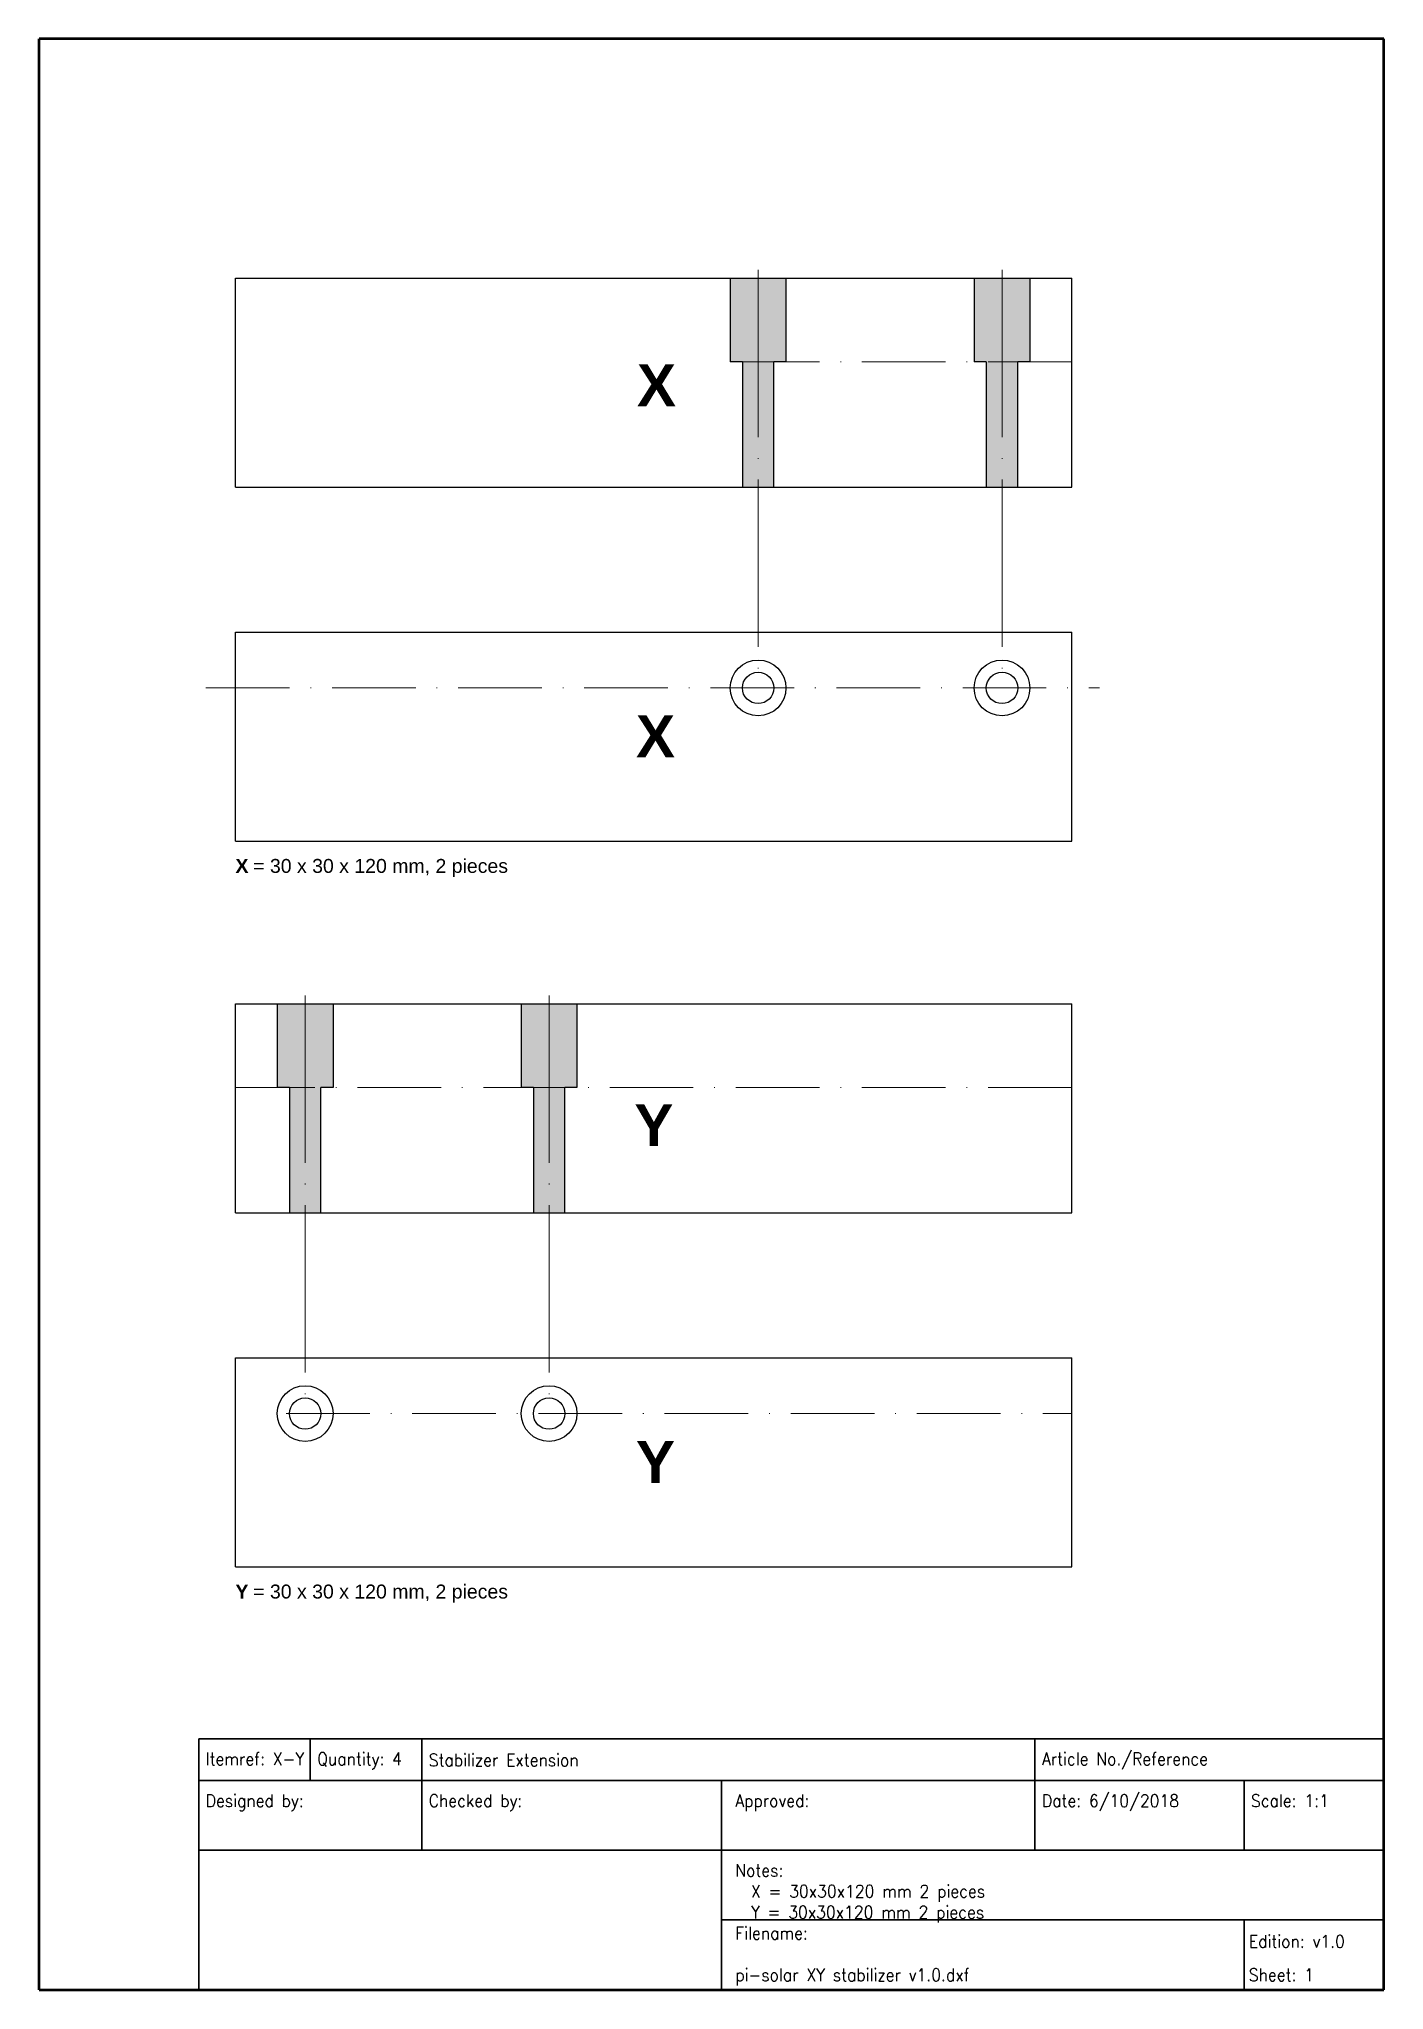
# Model space of a CAD drawing. Header units: millimetres. Extents: x -104 to 89, y -157 to 123.
import ezdxf

# ---------------------------------------------------------------- set-up
doc = ezdxf.new("R2010")
doc.units = ezdxf.units.MM
doc.header["$MEASUREMENT"] = 0
doc.linetypes.add('ACAD_ISO04W100', pattern=[30, 24, -3, 0, -3])
doc.linetypes.add('ACAD_ISO10W100', pattern=[18, 12, -3, 0, -3])
for name, color, linetype, lineweight, true_color in [('0 ... Background', 18, 'Continuous', 35, 0x000000), ('0 ... Construction', 18, 'ACAD_ISO04W100', 9, 0x000000), ('0 ... Frame', 18, 'Continuous', 50, 0x000000), ('0 ... Hole Hatch', 254, 'Continuous', 25, 0xcdccd0), ('0 ... Numbering', 18, 'Continuous', 70, 0x000000), ('DevBoard Case ... back frame', 18, 'Continuous', 25, 0x000000), ('DevBoard Case ... bottom frame ... Dimensions', 18, 'Continuous', 13, 0x000000), ('DevBoard Case ... side frames ... helper', 18, 'ACAD_ISO10W100', 13, 0x000000), ('DevBoard Case ... side frames ... holes', 18, 'Continuous', 25, 0x000000)]:
    doc.layers.add(name, color=color, linetype=linetype, lineweight=lineweight, true_color=true_color)
doc.styles.add('textstyle11', font='Standard')
doc.styles.add('textstyle12', font='Standard')
doc.styles.add('textstyle13', font='')
doc.styles.add('textstyle14', font='')
doc.styles.add('textstyle15', font='')
doc.styles.add('textstyle16', font='')
doc.styles.add('textstyle17', font='')
doc.styles.add('textstyle18', font='')
doc.styles.add('textstyle19', font='Standard')
doc.styles.add('textstyle21', font='Standard')
doc.styles.add('textstyle22', font='Standard')
doc.styles.add('textstyle23', font='Standard')
doc.styles.add('textstyle24', font='Standard')
doc.styles.add('textstyle25', font='Standard')
doc.styles.add('textstyle26', font='Standard')
doc.styles.add('textstyle27', font='Standard')
doc.styles.add('textstyle28', font='Standard')
doc.styles.add('textstyle30', font='Standard')
doc.styles.add('textstyle31', font='')
doc.styles.add('textstyle32', font='')
doc.styles.get('textstyle13').set_extended_font_data('Arial', bold=True)
doc.styles.get('textstyle14').set_extended_font_data('Arial', bold=True)
doc.styles.get('textstyle15').set_extended_font_data('Arial', bold=True)
doc.styles.get('textstyle16').set_extended_font_data('Arial', bold=True)
doc.styles.get('textstyle17').set_extended_font_data('Arial')
doc.styles.get('textstyle18').set_extended_font_data('Arial')
doc.styles.get('textstyle31').set_extended_font_data('Arial', bold=True)
doc.styles.get('textstyle32').set_extended_font_data('Arial', bold=True)

msp = doc.modelspace()

# ---------------------------------------------------------------- hatches: boundary and pattern name
at = {"layer": '0 ... Hole Hatch'}
for points in [[(1.05, 58.42), (1.05, 76.42), (2.8, 76.42), (2.8, 88.42), (-5.2, 88.42), (-5.2, 76.42), (-3.45, 76.42), (-3.45, 58.42)], [(36.05, 58.42), (36.05, 76.42), (37.8, 76.42), (37.8, 88.42), (29.8, 88.42), (29.8, 76.42), (31.55, 76.42), (31.55, 58.42)], [(-63.95, -45.72), (-63.95, -27.72), (-62.2, -27.72), (-62.2, -15.72), (-70.2, -15.72), (-70.2, -27.72), (-68.45, -27.72), (-68.45, -45.72)], [(-28.95, -45.72), (-28.95, -27.72), (-27.2, -27.72), (-27.2, -15.72), (-35.2, -15.72), (-35.2, -27.72), (-33.45, -27.72), (-33.45, -45.72)]]:
    msp.add_hatch(color=256, dxfattribs=at).paths.add_polyline_path(points, flags=0)

# ---------------------------------------------------------------- linework, layer by layer
at = {"layer": '0 ... Background', "linetype": 'Continuous'}
for p, q in [((-81.47, -121.18), (88.53, -121.18)), ((-81.47, -127.18), (-81.47, -121.18)), ((-65.47, -127.18), (-65.47, -121.18)), ((-49.47, -127.18), (-49.47, -121.18)), ((38.53, -127.18), (38.53, -121.18)), ((-81.47, -127.18), (88.53, -127.18)), ((-81.47, -157.18), (-81.47, -127.18)), ((-49.47, -137.18), (-49.47, -127.18)), ((-6.47, -137.18), (-6.47, -127.18)), ((38.53, -137.18), (38.53, -127.18)), ((68.53, -137.18), (68.53, -127.18)), ((-81.47, -137.18), (88.53, -137.18)), ((-6.47, -157.18), (-6.47, -137.18)), ((-6.47, -147.18), (88.53, -147.18)), ((68.53, -157.18), (68.53, -147.18)), ((-6.47, -157.18), (-6.47, -152.18))]:
    msp.add_line(p, q, dxfattribs=at)
at = {"layer": '0 ... Construction'}
for p, q in [((-1.2, 89.62), (-1.2, 29.62)), ((33.8, 89.62), (33.8, 29.62)), ((-66.2, -14.52), (-66.2, -74.52)), ((-31.2, -14.52), (-31.2, -74.52))]:
    msp.add_line(p, q, dxfattribs=at)
at = {"layer": '0 ... Frame'}
for p, q in [((-104.39, -157.24), (-104.39, 122.76)), ((88.61, 122.76), (-104.39, 122.76)), ((88.61, -157.24), (88.61, 122.76)), ((-104.39, -157.24), (88.61, -157.24))]:
    msp.add_line(p, q, dxfattribs=at)
at = {"layer": 'DevBoard Case ... back frame'}
for p, q in [((-76.2, 58.42), (-76.2, 88.42)), ((-76.2, 88.42), (-5.2, 88.42)), ((-9.2, 88.42), (43.8, 88.42)), ((-5.2, 88.42), (-5.2, 76.42)), ((-5.2, 88.42), (-1.2, 88.42)), ((-1.2, 88.42), (2.8, 88.42)), ((2.8, 88.42), (2.8, 76.42)), ((29.8, 88.42), (29.8, 76.42)), ((29.8, 88.42), (33.8, 88.42)), ((33.8, 88.42), (37.8, 88.42)), ((37.8, 88.42), (37.8, 76.42)), ((43.8, 58.42), (43.8, 88.42)), ((-3.45, 76.42), (-5.2, 76.42)), ((-3.45, 76.42), (-3.45, 58.42)), ((2.8, 76.42), (1.05, 76.42)), ((1.05, 58.42), (1.05, 76.42)), ((31.55, 76.42), (29.8, 76.42)), ((31.55, 76.42), (31.55, 58.42)), ((37.8, 76.42), (36.05, 76.42)), ((36.05, 58.42), (36.05, 76.42)), ((-76.2, 58.42), (-3.45, 58.42)), ((-3.45, 58.42), (-1.2, 58.42)), ((-1.2, 58.42), (1.05, 58.42)), ((1.05, 58.42), (43.8, 58.42)), ((31.55, 58.42), (33.8, 58.42)), ((33.8, 58.42), (36.05, 58.42)), ((-76.2, 7.62), (-76.2, 37.62)), ((-76.2, 37.62), (43.8, 37.62)), ((43.8, 7.62), (43.8, 37.62)), ((-76.2, 7.62), (43.8, 7.62)), ((-76.2, -45.72), (-76.2, -15.72)), ((-76.2, -15.72), (-5.2, -15.72)), ((-70.2, -15.72), (-70.2, -27.72)), ((-70.2, -15.72), (-66.2, -15.72)), ((-66.2, -15.72), (-62.2, -15.72)), ((-62.2, -15.72), (-62.2, -27.72)), ((-35.2, -15.72), (-35.2, -27.72)), ((-35.2, -15.72), (-31.2, -15.72)), ((-31.2, -15.72), (-27.2, -15.72)), ((-27.2, -15.72), (-27.2, -27.72)), ((-9.2, -15.72), (43.8, -15.72)), ((43.8, -45.72), (43.8, -15.72)), ((-68.45, -27.72), (-70.2, -27.72)), ((-68.45, -27.72), (-68.45, -45.72)), ((-62.2, -27.72), (-63.95, -27.72)), ((-63.95, -45.72), (-63.95, -27.72)), ((-33.45, -27.72), (-35.2, -27.72)), ((-33.45, -27.72), (-33.45, -45.72)), ((-27.2, -27.72), (-28.95, -27.72)), ((-28.95, -45.72), (-28.95, -27.72)), ((-76.2, -45.72), (-68.45, -45.72)), ((-68.45, -45.72), (-66.2, -45.72)), ((-66.2, -45.72), (-63.95, -45.72)), ((-63.95, -45.72), (-33.45, -45.72)), ((-33.45, -45.72), (-31.2, -45.72)), ((-31.2, -45.72), (-28.95, -45.72)), ((-28.95, -45.72), (43.8, -45.72)), ((-76.2, -96.52), (-76.2, -66.52)), ((-76.2, -66.52), (43.8, -66.52)), ((43.8, -96.52), (43.8, -66.52)), ((-76.2, -96.52), (43.8, -96.52))]:
    msp.add_line(p, q, dxfattribs=at)
at = {"layer": 'DevBoard Case ... side frames ... helper'}
for p, q in [((43.8, 76.42), (-5.2, 76.42)), ((-80.44, 29.62), (47.8, 29.62)), ((43.8, -27.72), (-76.2, -27.72)), ((-68.92, -74.52), (43.8, -74.52))]:
    msp.add_line(p, q, dxfattribs=at)
at = {"layer": 'DevBoard Case ... side frames ... holes'}
for centre, radius in [((-1.2, 29.62), 4), ((33.8, 29.62), 4), ((-1.2, 29.62), 2.25), ((33.8, 29.62), 2.25), ((-66.2, -74.52), 4), ((-66.2, -74.52), 2.25), ((-31.2, -74.52), 4), ((-31.2, -74.52), 2.25)]:
    msp.add_circle(centre, radius, dxfattribs=at)

# ---------------------------------------------------------------- texts
at = {"layer": '0 ... Background', "linetype": 'Continuous', "lineweight": 25, "char_height": 1.8, "attachment_point": 1}
for s, insert, width, style in [('Itemref: X-Y', (-80.47, -123.18), 100, 'textstyle12'), ('Quantity: 4', (-64.47, -123.18), 100, 'textstyle19'), ('Article No./Reference', (39.53, -123.18), 100, 'textstyle21'), ('Stabilizer Extension', (-48.46, -123.34), 100, 'textstyle24'), ('Designed by:', (-80.47, -129.18), 100, 'textstyle22'), ('Checked by:', (-48.47, -129.18), 100, 'textstyle23'), ('Approved:\\P\\P', (-4.47, -129.18), 100, 'textstyle25'), ('Date: 6/10/2018', (39.53, -129.18), 100, 'textstyle27'), ('Scale: 1:1', (69.53, -129.18), 100, 'textstyle28'), ('Notes:\\P\\~\\~X = 30x30x120 mm 2 pieces\\P\\~\\~Y = 30x30x120 mm 2 pieces\\P', (-4.47, -139.18), 200, 'textstyle11'), ('Filename:\\P\\Ppi-solar XY stabilizer v1.0.dxf', (-4.47, -148.18), 100, 'textstyle26')]:
    msp.add_mtext(s, dxfattribs=dict(at, insert=insert, width=width, style=style))
at = {"layer": '0 ... Background', "linetype": 'Continuous', "lineweight": 25, "insert": (69.22, -149.37), "char_height": 1.8, "width": 100, "attachment_point": 1, "line_spacing_factor": 0.8, "style": 'textstyle30'}
msp.add_mtext('Edition: v1.0\\P\\PSheet: 1', dxfattribs=at)
at = {"layer": '0 ... Numbering', "attachment_point": 1}
for s, insert, char_height, style in [('X', (-18.58, 76.06), 6, 'textstyle13'), ('X', (-18.72, 25.67), 6, 'textstyle15'), ('= 30 x 30 x 120 mm, 2 pieces', (-73.66, 5.08), 2, 'textstyle17'), ('Y', (-18.95, -30.14), 6, 'textstyle14'), ('Y', (-18.72, -78.47), 6, 'textstyle16'), ('= 30 x 30 x 120 mm, 2 pieces', (-73.66, -99.06), 2, 'textstyle18')]:
    msp.add_mtext(s, dxfattribs=dict(at, insert=insert, char_height=char_height, style=style))
at = {"layer": 'DevBoard Case ... bottom frame ... Dimensions', "char_height": 2, "attachment_point": 1}
for s, insert, style in [('X', (-76.2, 5.08), 'textstyle31'), ('Y', (-76.2, -99.06), 'textstyle32')]:
    msp.add_mtext(s, dxfattribs=dict(at, insert=insert, style=style))

doc.saveas('drawing.dxf')
